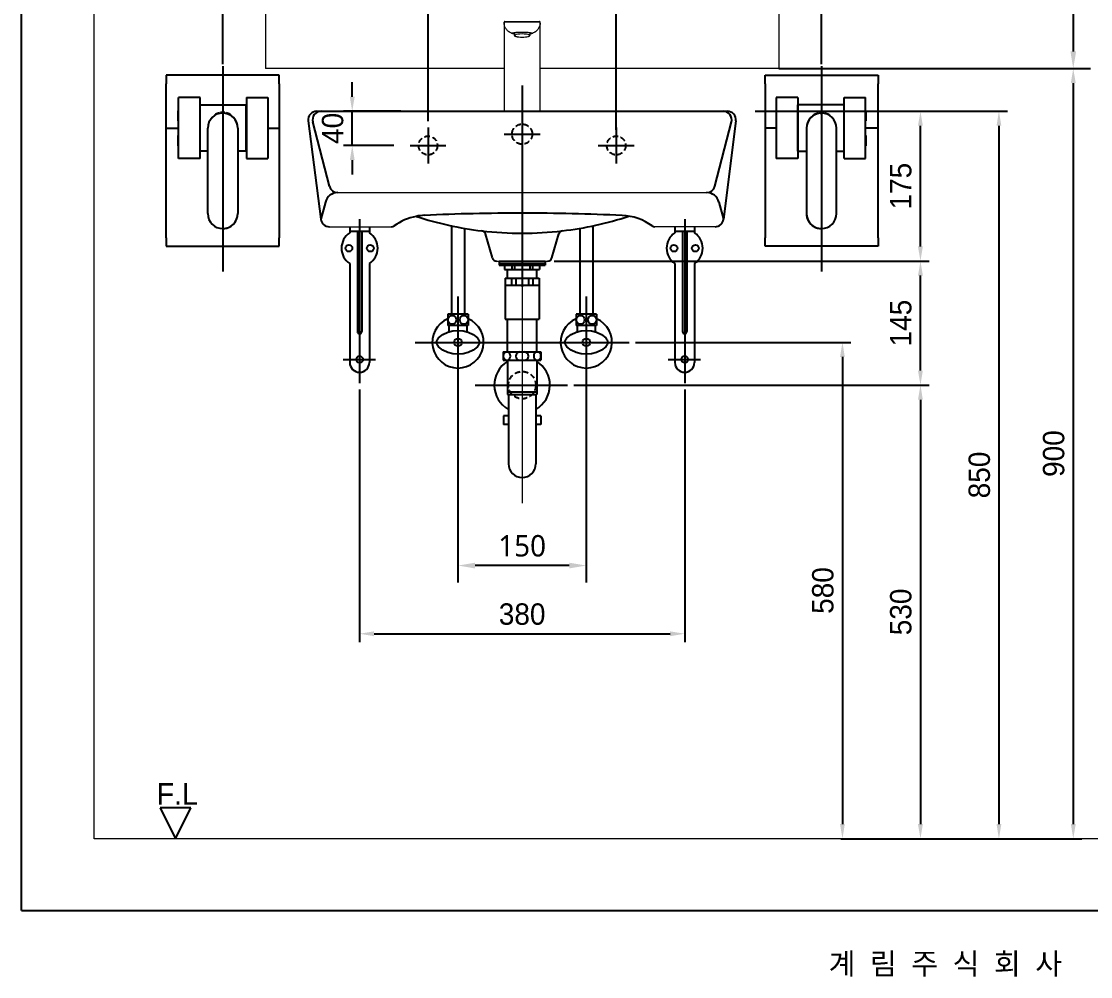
# Model space of a CAD drawing. Header units: millimetres. Extents: x 0 to 4679, y -4094 to -981.
# Drawn here: x 0 to 1250, y -4094 to -2978 of the extents above; entities that cross this region are included whole.
import ezdxf
from ezdxf.enums import TextEntityAlignment as Align
from ezdxf.lldxf.tags import DXFTag

# ---------------------------------------------------------------- set-up
doc = ezdxf.new("R2010")
doc.units = ezdxf.units.MM
doc.linetypes.add('DASHED2', pattern=[9.525, 6.35, -3.175])
doc.layers.add('61', color=7, linetype='Continuous', true_color=0xffffff)
for name, color, linetype in [('TEXT', 7, 'Continuous'), ('내부선 및 부속', 4, 'Continuous'), ('도각라인', 7, 'Continuous'), ('외형선', 3, 'Continuous'), ('점선', 6, 'DASHED2'), ('중심선', 1, 'DASHED'), ('치수선', 7, 'Continuous')]:
    doc.layers.add(name, color=color, linetype=linetype)
doc.styles.add('____', font='')
doc.styles.add('맑은고딕_치수', font='malgun.ttf', dxfattribs={"height": 25})
doc.styles.add('맑은고딕_통일', font='malgun.ttf', dxfattribs={"height": 25})
doc.styles.get('____').set_extended_font_data('굴림')
tags = doc.linetypes.add('DASHDOT', pattern=[70, 31, -13, 13, -13]).pattern_tags.tags
tags[10:11] = [DXFTag(74, 4), DXFTag(75, 0), DXFTag(340, '0'), DXFTag(46, 0.0), DXFTag(50, 0.0), DXFTag(44, 0.0), DXFTag(45, 0.0)]
tags[8:9] = [DXFTag(74, 4), DXFTag(75, 0), DXFTag(340, '0'), DXFTag(46, 0.0), DXFTag(50, 0.0), DXFTag(44, 0.0), DXFTag(45, 0.0)]
tags[6:7] = [DXFTag(74, 4), DXFTag(75, 0), DXFTag(340, '0'), DXFTag(46, 0.0), DXFTag(50, 0.0), DXFTag(44, 0.0), DXFTag(45, 0.0)]
tags[4:5] = [DXFTag(74, 4), DXFTag(75, 0), DXFTag(340, '0'), DXFTag(46, 0.0), DXFTag(50, 0.0), DXFTag(44, 0.0), DXFTag(45, 0.0)]
tags = doc.linetypes.add('DASHED', pattern=[25.72, 12.86, -12.86]).pattern_tags.tags
tags[6:7] = [DXFTag(74, 4), DXFTag(75, 0), DXFTag(340, '0'), DXFTag(46, 0.0), DXFTag(50, 0.0), DXFTag(44, 0.0), DXFTag(45, 0.0)]
tags[4:5] = [DXFTag(74, 4), DXFTag(75, 0), DXFTag(340, '0'), DXFTag(46, 0.0), DXFTag(50, 0.0), DXFTag(44, 0.0), DXFTag(45, 0.0)]
doc.dimstyles.new('MSADIM', dxfattribs={"dimtxt": 33, "dimasz": 17, "dimexe": 10, "dimexo": 7.5, "dimgap": 10, "dimtad": 0, "dimtih": 1, "dimtoh": 1, "dimdec": 0, "dimzin": 1, "dimdsep": 46, "dimtxsty": '____', "dimcen": 11.25, "dimadec": 0, "dimazin": 0, "dimtfac": 1, "dimtdec": 0, "dimtix": 1, "dimtmove": 0, "dimatfit": 3, "dimfxl": 1, "dimtolj": 1, "dimtzin": 1, "dimarcsym": 0})
doc.dimstyles.new('계림치수_맑은고딕', dxfattribs={"dimtxt": 25, "dimasz": 20, "dimexe": 20, "dimexo": 0.0625, "dimgap": 10, "dimtad": 1, "dimdec": 0, "dimzin": 0, "dimdsep": 46, "dimtxsty": '맑은고딕_치수', "dimcen": 0.09, "dimadec": 0, "dimazin": 0, "dimtfac": 1, "dimtdec": 0, "dimtofl": 0, "dimtmove": 0, "dimatfit": 3, "dimfxl": 1, "dimtolj": 1, "dimtzin": 0, "dimarcsym": 0})

# ---------------------------------------------------------------- blocks, each defined once
blk = doc.blocks.new('*D37')
at = {"layer": '치수선', "color": 0, "lineweight": -2, "transparency": 16777216}
for p, q in [((386.7, -3066), (386.7, -3049)), ((443.6, -3083), (376.7, -3083)), ((386.7, -3123), (386.7, -3083)), ((435.3, -3123), (376.7, -3123)), ((386.7, -3140), (386.7, -3157))]:
    blk.add_line(p, q, dxfattribs=at)
at = {"layer": '치수선', "color": 0, "transparency": 16777216}
for points in [[(383.9, -3066), (389.6, -3066), (386.7, -3083)], [(383.9, -3140), (389.6, -3140), (386.7, -3123)]]:
    blk.add_solid(points, dxfattribs=at)
at = {"layer": '치수선', "color": 0, "transparency": 16777216, "insert": (363.9, -3103), "char_height": 25, "attachment_point": 5, "rotation": 90, "style": '____'}
blk.add_mtext('\\A1;40', dxfattribs=at)
blk = doc.blocks.new('*D38')
at = {"layer": '치수선', "color": 0, "lineweight": -2, "transparency": 16777216}
for p, q in [((475.3, -3094.5), (475.3, -2899.3)), ((695.3, -3104.5), (695.3, -2899.3)), ((492.3, -2909.3), (678.3, -2909.3))]:
    blk.add_line(p, q, dxfattribs=at)
at = {"layer": '치수선', "color": 0, "transparency": 16777216}
for points in [[(492.3, -2906.4), (492.3, -2912.1), (475.3, -2909.3)], [(678.3, -2906.4), (678.3, -2912.1), (695.3, -2909.3)]]:
    blk.add_solid(points, dxfattribs=at)
at = {"layer": '치수선', "color": 0, "transparency": 16777216, "insert": (585.3, -2886.5), "char_height": 25, "attachment_point": 5, "style": '____'}
blk.add_mtext('\\A1;220', dxfattribs=at)
blk = doc.blocks.new('*D33')
at = {"layer": '치수선', "color": 0, "lineweight": -2, "transparency": 16777216}
for p, q in [((857.8, -3083), (1060.9, -3083)), ((1050.9, -3241), (1050.9, -3100)), ((622.8, -3258), (1060.9, -3258))]:
    blk.add_line(p, q, dxfattribs=at)
at = {"layer": '치수선', "color": 0, "transparency": 16777216}
for points in [[(1048, -3100), (1053.7, -3100), (1050.9, -3083)], [(1048, -3241), (1053.7, -3241), (1050.9, -3258)]]:
    blk.add_solid(points, dxfattribs=at)
at = {"layer": '치수선', "color": 0, "transparency": 16777216, "insert": (1028, -3170.5), "char_height": 25, "attachment_point": 5, "rotation": 90, "style": '____'}
blk.add_mtext('\\A1;175', dxfattribs=at)
blk = doc.blocks.new('*D23')
at = {"layer": '치수선', "color": 0, "lineweight": -2, "transparency": 16777216}
for p, q in [((510.3, -3383.2), (510.3, -3633.8)), ((660.3, -3383.2), (660.3, -3633.8)), ((640.3, -3613.8), (530.3, -3613.8))]:
    blk.add_line(p, q, dxfattribs=at)
at = {"layer": '치수선', "color": 0, "transparency": 16777216}
for points in [[(530.3, -3610.5), (530.3, -3617.2), (510.3, -3613.8)], [(640.3, -3610.5), (640.3, -3617.2), (660.3, -3613.8)]]:
    blk.add_solid(points, dxfattribs=at)
at = {"layer": '치수선', "color": 0, "transparency": 16777216, "insert": (585.3, -3590.9), "char_height": 25, "attachment_point": 5, "style": '맑은고딕_치수'}
blk.add_mtext('\\A1;150', dxfattribs=at)
blk = doc.blocks.new('*D24')
at = {"layer": '치수선', "color": 0, "lineweight": -2, "transparency": 16777216}
for p, q in [((622.8, -3258), (1060.9, -3258)), ((1050.9, -3386), (1050.9, -3275)), ((645.8, -3403), (1060.9, -3403))]:
    blk.add_line(p, q, dxfattribs=at)
at = {"layer": '치수선', "color": 0, "transparency": 16777216}
for points in [[(1048, -3275), (1053.7, -3275), (1050.9, -3258)], [(1048, -3386), (1053.7, -3386), (1050.9, -3403)]]:
    blk.add_solid(points, dxfattribs=at)
at = {"layer": '치수선', "color": 0, "transparency": 16777216, "insert": (1028, -3330.5), "char_height": 25, "attachment_point": 5, "rotation": 90, "style": '____'}
blk.add_mtext('\\A1;145', dxfattribs=at)
blk = doc.blocks.new('*D25')
at = {"layer": '치수선', "color": 0, "lineweight": -2, "transparency": 16777216}
for p, q in [((645.8, -3403), (1060.9, -3403)), ((1050.9, -3420), (1050.9, -3916)), ((958, -3933), (1060.9, -3933))]:
    blk.add_line(p, q, dxfattribs=at)
at = {"layer": '치수선', "color": 0, "transparency": 16777216}
for points in [[(1048, -3420), (1053.7, -3420), (1050.9, -3403)], [(1048, -3916), (1053.7, -3916), (1050.9, -3933)]]:
    blk.add_solid(points, dxfattribs=at)
at = {"layer": '치수선', "color": 0, "transparency": 16777216, "insert": (1028, -3668), "char_height": 25, "attachment_point": 5, "rotation": 90, "style": '____'}
blk.add_mtext('\\A1;530', dxfattribs=at)
blk = doc.blocks.new('*D26')
at = {"layer": '치수선', "color": 0, "lineweight": -2, "transparency": 16777216}
for p, q in [((717.8, -3353), (969.7, -3353)), ((959.7, -3370), (959.7, -3916)), ((958, -3933), (969.7, -3933))]:
    blk.add_line(p, q, dxfattribs=at)
at = {"layer": '치수선', "color": 0, "transparency": 16777216}
for points in [[(956.9, -3370), (962.5, -3370), (959.7, -3353)], [(956.9, -3916), (962.5, -3916), (959.7, -3933)]]:
    blk.add_solid(points, dxfattribs=at)
at = {"layer": '치수선', "color": 0, "transparency": 16777216, "insert": (936.9, -3643), "char_height": 25, "attachment_point": 5, "rotation": 90, "style": '____'}
blk.add_mtext('\\A1;580', dxfattribs=at)
blk = doc.blocks.new('*D27')
at = {"layer": '치수선', "color": 0, "lineweight": -2, "transparency": 16777216}
for p, q in [((892.8, -3033), (1239.5, -3033)), ((1229.5, -3050), (1229.5, -3916)), ((958, -3933), (1239.5, -3933))]:
    blk.add_line(p, q, dxfattribs=at)
at = {"layer": '치수선', "color": 0, "transparency": 16777216}
for points in [[(1226.7, -3050), (1232.4, -3050), (1229.5, -3033)], [(1226.7, -3916), (1232.4, -3916), (1229.5, -3933)]]:
    blk.add_solid(points, dxfattribs=at)
at = {"layer": '치수선', "color": 0, "transparency": 16777216, "insert": (1206.7, -3483), "char_height": 25, "attachment_point": 5, "rotation": 90, "style": '____'}
blk.add_mtext('\\A1;900', dxfattribs=at)
blk = doc.blocks.new('*D28')
at = {"layer": '치수선', "color": 0, "lineweight": -2, "transparency": 16777216}
for p, q in [((857.8, -3083), (1152.6, -3083)), ((1142.6, -3100), (1142.6, -3916)), ((958, -3933), (1152.6, -3933))]:
    blk.add_line(p, q, dxfattribs=at)
at = {"layer": '치수선', "color": 0, "transparency": 16777216}
for points in [[(1139.8, -3100), (1145.5, -3100), (1142.6, -3083)], [(1139.8, -3916), (1145.5, -3916), (1142.6, -3933)]]:
    blk.add_solid(points, dxfattribs=at)
at = {"layer": '치수선', "color": 0, "transparency": 16777216, "insert": (1119.8, -3508), "char_height": 25, "attachment_point": 5, "rotation": 90, "style": '____'}
blk.add_mtext('\\A1;850', dxfattribs=at)
blk = doc.blocks.new('*D30')
at = {"layer": '치수선', "color": 0, "lineweight": -2, "transparency": 16777216}
for p, q in [((885.4, -2433), (1249.5, -2433)), ((1229.5, -2453), (1229.5, -3013)), ((885.4, -3033), (1249.5, -3033))]:
    blk.add_line(p, q, dxfattribs=at)
at = {"layer": '치수선', "color": 0, "transparency": 16777216}
for points in [[(1226.2, -2453), (1232.9, -2453), (1229.5, -2433)], [(1226.2, -3013), (1232.9, -3013), (1229.5, -3033)]]:
    blk.add_solid(points, dxfattribs=at)
at = {"layer": '치수선', "color": 0, "transparency": 16777216, "insert": (1206.6, -2733), "char_height": 25, "attachment_point": 5, "rotation": 90, "style": '맑은고딕_치수'}
blk.add_mtext('\\A1;900', dxfattribs=at)
blk = doc.blocks.new('*D22')
at = {"layer": '치수선', "color": 0, "lineweight": -2, "transparency": 16777216}
for p, q in [((235.3, -3028), (235.3, -2821.2)), ((935.3, -3028), (935.3, -2821.2)), ((255.3, -2841.2), (915.3, -2841.2))]:
    blk.add_line(p, q, dxfattribs=at)
at = {"layer": '치수선', "color": 0, "transparency": 16777216}
for points in [[(255.3, -2837.9), (255.3, -2844.5), (235.3, -2841.2)], [(915.3, -2837.9), (915.3, -2844.5), (935.3, -2841.2)]]:
    blk.add_solid(points, dxfattribs=at)
at = {"layer": '치수선', "color": 0, "transparency": 16777216, "insert": (585.3, -2818.3), "char_height": 25, "attachment_point": 5, "style": '맑은고딕_치수'}
blk.add_mtext('\\A1;700', dxfattribs=at)
blk = doc.blocks.new('*D39')
at = {"layer": '치수선', "color": 0, "lineweight": -2, "transparency": 16777216}
for p, q in [((395.3, -3408.1), (395.3, -3703.5)), ((775.3, -3408.1), (775.3, -3703.5)), ((412.3, -3693.5), (758.3, -3693.5))]:
    blk.add_line(p, q, dxfattribs=at)
at = {"layer": '치수선', "color": 0, "transparency": 16777216}
for points in [[(412.3, -3690.7), (412.3, -3696.4), (395.3, -3693.5)], [(758.3, -3690.7), (758.3, -3696.4), (775.3, -3693.5)]]:
    blk.add_solid(points, dxfattribs=at)
at = {"layer": '치수선', "color": 0, "transparency": 16777216, "insert": (585.3, -3670.7), "char_height": 25, "attachment_point": 5, "style": '____'}
blk.add_mtext('\\A1;380', dxfattribs=at)

msp = doc.modelspace()

# ---------------------------------------------------------------- linework, layer by layer
at = {"layer": '61', "linetype": 'Continuous', "lineweight": 18}
msp.add_point((585.3, -3258), dxfattribs=at)
msp.add_point((585.3, -3258), dxfattribs=at)
at = {"layer": '내부선 및 부속', "lineweight": 18}
for p, q in [((285.3, -2433), (285.3, -3033)), ((885.3, -2433), (885.3, -3033))]:
    msp.add_line(p, q, dxfattribs=at)
at = {"layer": '내부선 및 부속', "linetype": 'Continuous', "lineweight": 18}
for p, q in [((564.3, -2980.1), (564.3, -2978.8)), ((565.1, -2978), (605.5, -2978)), ((606.3, -2980.1), (606.3, -2978.8)), ((576.1, -2991.4), (576.1, -2994)), ((594.6, -2994), (594.6, -2991.4)), ((564.3, -3033), (285.3, -3033)), ((885.3, -3033), (606.3, -3033)), ((369.7, -3178), (800.9, -3178))]:
    msp.add_line(p, q, dxfattribs=at)
at = {"layer": '내부선 및 부속', "linetype": 'Continuous'}
for p, q in [((301.3, -3040.8), (169.3, -3040.8)), ((169.3, -3040.8), (169.3, -3050.8)), ((301.3, -3050.8), (301.3, -3040.8)), ((869.3, -3050.8), (869.3, -3040.8)), ((869.3, -3040.8), (1001.3, -3040.8)), ((1001.3, -3040.8), (1001.3, -3050.8)), ((169.3, -3102.6), (169.3, -3050.8)), ((301.3, -3050.8), (301.3, -3102.6)), ((869.3, -3050.8), (869.3, -3102.6)), ((1001.3, -3102.6), (1001.3, -3050.8)), ((208.8, -3066.8), (183.8, -3066.8)), ((183.8, -3138.3), (183.8, -3066.8)), ((208.8, -3138.3), (208.8, -3066.8)), ((263.2, -3066.8), (288.2, -3066.8)), ((263.2, -3066.8), (263.2, -3138.3)), ((288.2, -3066.8), (288.2, -3138.3)), ((907.4, -3066.8), (882.4, -3066.8)), ((882.4, -3066.8), (882.4, -3138.3)), ((907.4, -3066.8), (907.4, -3138.3)), ((961.8, -3138.3), (961.8, -3066.8)), ((961.8, -3066.8), (986.8, -3066.8)), ((986.8, -3138.3), (986.8, -3066.8)), ((183.3, -3094.3), (183.3, -3082.3)), ((183.3, -3082.3), (183.8, -3082.3)), ((208.8, -3075.6), (262.9, -3075.6)), ((231.6, -3084.8), (226.9, -3086.5)), ((227.1, -3087.2), (226.9, -3086.5)), ((231.8, -3085.5), (231.6, -3084.8)), ((237.9, -3084.6), (232.9, -3084.6)), ((232.9, -3085.3), (232.9, -3084.6)), ((237, -3085.2), (235.4, -3085.1)), ((237.9, -3085.3), (237.9, -3084.6)), ((239, -3085.5), (239.2, -3084.8)), ((243.9, -3086.5), (239.2, -3084.8)), ((243.7, -3087.2), (243.9, -3086.5)), ((262.9, -3129.6), (262.9, -3075.6)), ((262.9, -3080.1), (263.2, -3080.1)), ((907.7, -3080.1), (907.4, -3080.1)), ((961.8, -3075.6), (907.7, -3075.6)), ((907.7, -3129.6), (907.7, -3075.6)), ((926.7, -3086.5), (931.4, -3084.8)), ((926.9, -3087.2), (926.7, -3086.5)), ((931.6, -3085.5), (931.4, -3084.8)), ((932.7, -3084.6), (937.7, -3084.6)), ((932.7, -3085.3), (932.7, -3084.6)), ((933.6, -3085.2), (935.2, -3085.1)), ((937.7, -3085.3), (937.7, -3084.6)), ((938.8, -3085.5), (939, -3084.8)), ((939, -3084.8), (943.7, -3086.5)), ((943.5, -3087.2), (943.7, -3086.5)), ((987.3, -3082.3), (986.8, -3082.3)), ((987.3, -3094.3), (987.3, -3082.3)), ((183.8, -3094.3), (183.3, -3094.3)), ((986.8, -3094.3), (987.3, -3094.3)), ((169.3, -3230.8), (169.3, -3103.1)), ((169.5, -3102.8), (183.8, -3102.8)), ((183.3, -3123.3), (183.3, -3111.3)), ((183.3, -3111.3), (183.8, -3111.3)), ((217.9, -3127.6), (217.9, -3102.6)), ((252.9, -3102.6), (252.9, -3127.6)), ((288.2, -3102.8), (301.1, -3102.8)), ((301.3, -3103.1), (301.3, -3230.8)), ((869.3, -3103.1), (869.3, -3230.8)), ((882.4, -3102.8), (869.5, -3102.8)), ((917.7, -3102.6), (917.7, -3127.6)), ((952.7, -3127.6), (952.7, -3102.6)), ((1001.1, -3102.8), (986.8, -3102.8)), ((987.3, -3111.3), (986.8, -3111.3)), ((987.3, -3123.3), (987.3, -3111.3)), ((1001.3, -3230.8), (1001.3, -3103.1)), ((183.8, -3123.3), (183.3, -3123.3)), ((986.8, -3123.3), (987.3, -3123.3)), ((217.9, -3129.6), (208.8, -3129.6)), ((217.9, -3177.6), (217.9, -3127.6)), ((252.9, -3127.6), (252.9, -3177.6)), ((262.9, -3129.6), (252.9, -3129.6)), ((263.2, -3125.1), (262.9, -3125.1)), ((907.4, -3125.1), (907.7, -3125.1)), ((907.7, -3129.6), (917.7, -3129.6)), ((917.7, -3127.6), (917.7, -3177.6)), ((952.7, -3177.6), (952.7, -3127.6)), ((952.7, -3129.6), (961.8, -3129.6)), ((208.8, -3138.3), (183.8, -3138.3)), ((263.2, -3138.3), (288.2, -3138.3)), ((907.4, -3138.3), (882.4, -3138.3)), ((961.8, -3138.3), (986.8, -3138.3)), ((217.9, -3202.6), (217.9, -3177.6)), ((252.9, -3177.6), (252.9, -3202.6)), ((917.7, -3177.6), (917.7, -3202.6)), ((952.7, -3202.6), (952.7, -3177.6)), ((383.8, -3218), (383.8, -3225.1)), ((383.8, -3223), (406.8, -3223)), ((392.8, -3223), (392.8, -3340.5)), ((397.8, -3223), (397.8, -3340.5)), ((406.8, -3218), (406.8, -3225.1)), ((502.8, -3216.9), (502.8, -3320.2)), ((517.8, -3219.7), (517.8, -3320.2)), ((652.8, -3219.7), (652.8, -3320.2)), ((667.8, -3216.9), (667.8, -3320.2)), ((763.8, -3218), (763.8, -3225.1)), ((763.8, -3223), (786.8, -3223)), ((772.8, -3223), (772.8, -3340.5)), ((777.8, -3223), (777.8, -3340.5)), ((786.8, -3218), (786.8, -3225.1)), ((169.3, -3230.8), (169.3, -3240.8)), ((301.3, -3240.8), (301.3, -3230.8)), ((869.3, -3240.8), (869.3, -3230.8)), ((1001.3, -3230.8), (1001.3, -3240.8)), ((169.3, -3240.8), (301.3, -3240.8)), ((1001.3, -3240.8), (869.3, -3240.8)), ((383.8, -3260.8), (383.8, -3376.5)), ((406.8, -3260.8), (406.8, -3376.5)), ((558.3, -3258), (558.3, -3263)), ((558.3, -3261), (612.3, -3261)), ((612.3, -3258), (612.3, -3263)), ((763.8, -3260.8), (763.8, -3376.5)), ((786.8, -3260.8), (786.8, -3376.5)), ((558.3, -3263), (612.3, -3263)), ((564.8, -3263), (564.8, -3268)), ((564.8, -3268), (605.8, -3268)), ((568.3, -3278), (568.3, -3268)), ((573.3, -3263), (573.3, -3268)), ((576.3, -3263), (576.3, -3268)), ((594.3, -3263), (594.3, -3268)), ((597.3, -3263), (597.3, -3268)), ((602.3, -3278), (602.3, -3268)), ((605.8, -3263), (605.8, -3268)), ((565.3, -3278), (565.3, -3326)), ((565.3, -3278), (605.3, -3278)), ((565.3, -3286), (605.3, -3286)), ((568.3, -3286), (602.3, -3286)), ((572.8, -3278), (572.8, -3286)), ((577.8, -3278), (577.8, -3286)), ((592.8, -3278), (592.8, -3286)), ((597.8, -3278), (597.8, -3286)), ((605.3, -3278), (605.3, -3322.7)), ((498.3, -3320.2), (498.3, -3333.2)), ((522.3, -3320.2), (498.3, -3320.2)), ((522.3, -3320.2), (522.3, -3333.2)), ((605.3, -3322.7), (605.3, -3326)), ((648.3, -3320.2), (648.3, -3333.2)), ((672.3, -3320.2), (648.3, -3320.2)), ((672.3, -3320.2), (672.3, -3333.2)), ((522.3, -3333.2), (498.3, -3333.2)), ((499.8, -3333.2), (499.8, -3340.6)), ((520.8, -3333.2), (520.8, -3340.6)), ((565.3, -3326), (605.3, -3326)), ((568.3, -3364), (568.3, -3326)), ((602.3, -3364), (602.3, -3326)), ((672.3, -3333.2), (648.3, -3333.2)), ((649.8, -3333.2), (649.8, -3340.6)), ((670.8, -3333.2), (670.8, -3340.6)), ((563.3, -3364), (607.3, -3364)), ((563.3, -3364), (563.3, -3374)), ((563.3, -3374), (607.3, -3374)), ((568.3, -3374), (568.3, -3414)), ((602.3, -3374), (602.3, -3414)), ((607.3, -3364), (607.3, -3374)), ((568.3, -3411), (602.3, -3411)), ((568.3, -3414), (602.3, -3414)), ((569.3, -3414), (569.3, -3495)), ((601.3, -3414), (601.3, -3495)), ((563.6, -3439), (563.6, -3449)), ((569.3, -3439), (563.6, -3439)), ((569.3, -3449), (563.6, -3449)), ((607.1, -3439), (601.3, -3439)), ((607.1, -3449), (601.3, -3449)), ((607.1, -3439), (607.1, -3449))]:
    msp.add_line(p, q, dxfattribs=at)
at = {"layer": '내부선 및 부속'}
for p, q in [((360, -3170.5), (340.7, -3095.5)), ((810.6, -3170.5), (830, -3095.5)), ((355.3, -3189.1), (349.9, -3209.2)), ((815.4, -3189.1), (820.7, -3209.2))]:
    msp.add_line(p, q, dxfattribs=at)
at = {"layer": '내부선 및 부속', "linetype": 'Continuous', "flags": 128}
for points in [[(487.6, -3358.1, -0.44), (487.6, -3347.8)], [(487.6, -3347.8, -0.388889), (533, -3347.8)], [(533, -3347.8, -0.44), (533, -3358.1)], [(637.6, -3358.1, -0.44), (637.6, -3347.8)], [(637.6, -3347.8, -0.388889), (683, -3347.8)], [(683, -3347.8, -0.44), (683, -3358.1)], [(533, -3358.1, -0.388889), (487.6, -3358.1)], [(683, -3358.1, -0.388889), (637.6, -3358.1)]]:
    msp.add_lwpolyline(points, format="xyb", dxfattribs=at)
at = {"layer": '내부선 및 부속', "linetype": 'Continuous'}
for centre, radius in [((382.8, -3243), 4), ((407.8, -3243), 4), ((762.8, -3243), 4), ((787.8, -3243), 4), ((503.4, -3326.8), 5), ((517.3, -3326.6), 5), ((653.4, -3326.8), 5), ((667.3, -3326.6), 5), ((510.3, -3353), 4.5), ((660.3, -3353), 4.5), ((395.3, -3373), 4), ((775.3, -3373), 4)]:
    msp.add_circle(centre, radius, dxfattribs=at)
at = {"layer": '내부선 및 부속', "linetype": 'Continuous', "lineweight": 18}
for centre, start, end in [((565.1, -2978.8), 90, 180), ((605.5, -2978.8), 0, 90)]:
    msp.add_arc(centre, 0.8, start, end, dxfattribs=at)
at = {"layer": '내부선 및 부속', "linetype": 'Continuous'}
for centre, radius, start, end in [((235.4, -3102.6), 17.5, 90, 180), ((235.4, -3102.6), 17.5, 0, 90), ((235.4, -3102.6), 17.5, 0, 84.7415), ((935.2, -3102.6), 17.5, 90, 180), ((935.2, -3102.6), 17.5, 95.2585, 180), ((935.2, -3102.6), 17.5, 0, 90), ((169.5, -3102.6), 0.2, 180, 270), ((169.6, -3103.1), 0.3, 90, 180), ((301, -3103.1), 0.3, 0, 90), ((301.1, -3102.6), 0.2, 270, 0), ((869.5, -3102.6), 0.2, 180, 270), ((869.6, -3103.1), 0.3, 90, 180), ((1001, -3103.1), 0.3, 0, 90), ((1001.1, -3102.6), 0.2, 270, 0), ((235.4, -3202.6), 17.5, 180, 270), ((235.4, -3202.6), 17.5, 270, 0), ((235.4, -3202.6), 17.5, 270, 330.7551), ((235.4, -3202.6), 17.5, 330.7551, 0), ((935.2, -3202.6), 17.5, 180, 209.2449), ((935.2, -3202.6), 17.5, 180, 270), ((935.2, -3202.6), 17.5, 209.2449, 270), ((935.2, -3202.6), 17.5, 270, 0), ((395.3, -3243), 21.2, 122.8417, 237.1583), ((395.3, -3243), 21.2, 302.8417, 57.1583), ((775.3, -3243), 21.2, 122.8417, 237.1583), ((775.3, -3243), 21.2, 302.8417, 57.1583), ((510.3, -3353), 30, 113.5783, 66.4219), ((660.3, -3353), 30, 113.5783, 66.4219), ((395.3, -3340.5), 2.5, 180, 0), ((775.3, -3340.5), 2.5, 180, 0), ((568.3, -3369), 5, 98.6269, 261.3731), ((566.8, -3369), 5, 278.6269, 81.3731), ((582.8, -3369), 5, 90, 270), ((587.8, -3369), 5, 270, 90), ((603.8, -3369), 5, 98.6269, 261.3731), ((602.3, -3369), 5, 278.6269, 81.3731), ((395.3, -3376.5), 11.5, 180, 0), ((585.3, -3403), 32.5, 121.5389, 240.5076), ((585.3, -3403), 32.5, 299.4924, 58.4611), ((775.3, -3376.5), 11.5, 180, 0), ((585.3, -3495), 16, 180, 0)]:
    msp.add_arc(centre, radius, start, end, dxfattribs=at)
at = {"layer": '내부선 및 부속'}
for centre, radius, start, end in [((350.3, -3093), 10, 90, 194.4459), ((820.3, -3093), 10, 345.5541, 90), ((369.7, -3168), 10, 194.4459, 270), ((800.9, -3168), 10, 270, 345.5541), ((369.8, -3193), 15, 90, 165.1193), ((800.9, -3193), 15, 14.8807, 90), ((474.1, -3269.5), 65, 92.6182, 101.3048), ((585.3, -5702), 2500, 90, 92.6182), ((585.3, -5702), 2500, 87.3171, 90), ((585.3, -2825.5), 400, 263.2523, 276.7477)]:
    msp.add_arc(centre, radius, start, end, dxfattribs=at)
at = {"layer": '내부선 및 부속', "linetype": 'Continuous', "lineweight": 18}
for centre, major_axis, start_param, end_param in [((585.3, -2994.5), (8.75, 0), 2.789931, 3.777569), ((585.3, -2994.5), (8.75, 0), 0.366192, 2.789931), ((585.3, -2994.5), (8.75, 0), 3.777569, 4.712389), ((585.3, -2994.5), (8.75, 0), 4.712389, 5.631403), ((585.3, -2994.5), (8.75, 0), 5.631403, 6.283185), ((585.3, -2994.5), (8.75, 0), 0, 0.366192), ((585.3, -2992.2), (12, 0), 0, 0.085706)]:
    msp.add_ellipse(centre, major_axis=major_axis, ratio=0.207912, start_param=start_param, end_param=end_param, dxfattribs=at)
for points, degree in [([(564.3, -2978.9), (564.3, -2978.9), (564.3, -2978.9), (564.3, -2979)], 3), ([(564.3, -2979.9), (564.3, -2980), (564.3, -2980), (564.3, -2980.1)], 3), ([(606.3, -2978.8), (606.3, -2978.8), (606.3, -2978.8)], 2), ([(606.3, -2978.8), (606.3, -2978.9), (606.3, -2978.9), (606.3, -2979)], 3), ([(606.3, -2980.1), (606.3, -2980), (606.3, -2980), (606.3, -2979.9)], 3), ([(564.3, -2992.6), (564.3, -2993.9), (564.3, -2995.4)], 2), ([(573.3, -2992.1), (573.3, -2992), (573.3, -2992), (573.3, -2992)], 3), ([(597.3, -2992), (597.3, -2992), (597.3, -2992), (597.3, -2992.1)], 3)]:
    msp.add_open_spline(points, degree=degree, dxfattribs=at)
for points, knots in [([(606.3, -2979), (606.3, -2979), (606, -2979), (604.8, -2979), (603.2, -2979), (601.8, -2979), (600.9, -2979), (599.5, -2979), (597, -2979), (592.2, -2979), (585.3, -2979), (578.4, -2979), (573.6, -2979), (571.2, -2979), (569.7, -2979), (568.8, -2979), (567.4, -2979), (565.8, -2979), (564.6, -2979), (564.3, -2979), (564.3, -2979)], [0, 0, 0, 0, 0.0581, 0.121229, 0.184357, 0.215922, 0.231704, 0.247486, 0.310614, 0.373743, 0.5, 0.626257, 0.689386, 0.752514, 0.768296, 0.784078, 0.815643, 0.878771, 0.9419, 1, 1, 1, 1]), ([(564.3, -2979), (564.3, -2979), (564.3, -2979), (564.3, -2979.1), (564.3, -2979.2), (564.3, -2979.3), (564.3, -2979.3), (564.3, -2979.4), (564.3, -2979.5), (564.3, -2979.5), (564.3, -2979.5), (564.3, -2979.6), (564.3, -2979.6), (564.3, -2979.7), (564.3, -2979.7), (564.3, -2979.7), (564.3, -2979.8), (564.3, -2979.8), (564.3, -2979.9), (564.3, -2979.9)], [0, 0, 0, 0, 0.075981, 0.150896, 0.228818, 0.312268, 0.402491, 0.499979, 0.535136, 0.572314, 0.611538, 0.652826, 0.696189, 0.741633, 0.789157, 0.838761, 0.89044, 0.944188, 1, 1, 1, 1]), ([(564.3, -2980.1), (564.3, -2980), (564.3, -2980), (564.3, -2980), (564.3, -2980), (564.3, -2979.9), (564.3, -2979.9), (564.3, -2979.9), (564.3, -2979.9), (564.3, -2979.9), (564.3, -2979.9), (564.3, -2979.9), (564.3, -2979.9), (564.3, -2979.9), (564.3, -2979.9), (564.3, -2979.9), (564.3, -2979.9), (564.3, -2979.9), (564.3, -2979.9), (564.3, -2979.9), (564.3, -2979.9), (564.3, -2979.9), (564.3, -2980), (564.3, -2980), (564.3, -2980.1), (564.3, -2980.2), (564.3, -2980.4), (564.3, -2980.5), (564.3, -2980.6), (564.3, -2980.7), (564.3, -2980.8), (564.3, -2980.8), (564.3, -2981), (564.3, -2981.2), (564.3, -2981.7), (564.3, -2982.2), (564.3, -2982.8), (564.3, -2983.3), (564.3, -2983.5), (564.3, -2983.8), (564.3, -2983.9), (564.3, -2984), (564.3, -2984.1), (564.3, -2984.6), (564.3, -2985), (564.3, -2985.9), (564.3, -2986.8), (564.3, -2988.3), (564.3, -2989.3), (564.3, -2990.5), (564.3, -2991), (564.3, -2992.2), (564.3, -2992.9), (564.3, -2993.6), (564.3, -2993.7), (564.3, -2993.8), (564.3, -2994.1), (564.3, -2994.7), (564.3, -2995.2), (564.3, -2996.2), (564.3, -2996.9), (564.3, -2999.1), (564.3, -3000.6), (564.3, -3002.9), (564.3, -3003.7), (564.3, -3005.3), (564.3, -3006.1), (564.3, -3007.4), (564.3, -3007.8), (564.3, -3008.4), (564.3, -3008.5), (564.3, -3008.7), (564.3, -3009), (564.3, -3009.4), (564.3, -3010.5), (564.3, -3011.3), (564.3, -3013.1), (564.3, -3014), (564.3, -3015.8), (564.3, -3017.7), (564.3, -3019.5), (564.3, -3021.4), (564.3, -3022.4), (564.3, -3023.8), (564.3, -3024.3), (564.3, -3025), (564.3, -3025.4), (564.3, -3025.7), (564.3, -3026), (564.3, -3026.1), (564.3, -3027.2), (564.3, -3028.2), (564.3, -3030.1), (564.3, -3031.1), (564.3, -3032.3), (564.3, -3032.6), (564.3, -3033.1), (564.3, -3033.3), (564.3, -3033.7), (564.3, -3033.8), (564.3, -3034), (564.3, -3034.4), (564.3, -3034.8), (564.3, -3035.1), (564.3, -3035.3), (564.3, -3035.5), (564.3, -3035.9), (564.3, -3036.7), (564.3, -3037.5), (564.3, -3038.9), (564.3, -3039.9), (564.3, -3041.9), (564.3, -3042.9), (564.3, -3044.8), (564.3, -3045.8), (564.3, -3048.7), (564.3, -3054.6), (564.3, -3060.5), (564.3, -3068.3), (564.3, -3072.3), (564.3, -3078.1), (564.3, -3080.4), (564.3, -3082.7), (564.3, -3083)], [0, 0, 0, 0, 0.125, 0.125, 0.1875, 0.1875, 0.21875, 0.21875, 0.234375, 0.234375, 0.2421875, 0.2421875, 0.25, 0.2539062, 0.2539062, 0.2578125, 0.2578125, 0.2617187, 0.2617187, 0.265625, 0.265625, 0.2734375, 0.2734375, 0.28125, 0.28125, 0.296875, 0.296875, 0.3046875, 0.3046875, 0.3085937, 0.3085937, 0.3125, 0.3125, 0.328125, 0.328125, 0.34375, 0.359375, 0.359375, 0.3671875, 0.3671875, 0.3710937, 0.3710937, 0.375, 0.375, 0.390625, 0.390625, 0.40625, 0.421875, 0.4375, 0.4375, 0.453125, 0.453125, 0.46875, 0.46875, 0.4707031, 0.4707031, 0.4726562, 0.4765625, 0.484375, 0.484375, 0.5, 0.5, 0.53125, 0.53125, 0.546875, 0.546875, 0.5625, 0.5625, 0.5703125, 0.5703125, 0.5722656, 0.5722656, 0.5742187, 0.578125, 0.578125, 0.59375, 0.59375, 0.609375, 0.609375, 0.625, 0.640625, 0.640625, 0.65625, 0.65625, 0.6640625, 0.6640625, 0.6679687, 0.6699219, 0.6699219, 0.671875, 0.671875, 0.6875, 0.6875, 0.703125, 0.703125, 0.7070312, 0.7070312, 0.7109375, 0.7109375, 0.7128906, 0.7128906, 0.7148437, 0.71875, 0.71875, 0.7207031, 0.7207031, 0.7226562, 0.7265625, 0.734375, 0.734375, 0.75, 0.75, 0.765625, 0.765625, 0.78125, 0.78125, 0.8125, 0.875, 0.875, 0.9375, 0.9375, 0.96875, 0.9735272, 0.9735272, 0.9735272, 0.9735272]), ([(573.3, -2992), (572.6, -2991.7), (571.7, -2991.2), (570.5, -2990.5), (569.5, -2989.8), (567.8, -2988.5), (565.9, -2986.1), (564.6, -2983), (564.3, -2980.9), (564.3, -2980.1)], [0, 0, 0, 0, 0.144655, 0.202498, 0.260341, 0.376027, 0.607398, 0.83877, 1, 1, 1, 1]), ([(606.3, -2980.1), (606.3, -2980.9), (606, -2983), (604.7, -2986.1), (602.8, -2988.5), (601.1, -2989.8), (600.1, -2990.5), (598.9, -2991.2), (598, -2991.7), (597.3, -2992)], [0, 0, 0, 0, 0.161218, 0.392593, 0.623968, 0.739656, 0.797499, 0.855343, 1, 1, 1, 1]), ([(606.3, -2979.9), (606.3, -2979.9), (606.3, -2979.8), (606.3, -2979.8), (606.3, -2979.7), (606.3, -2979.7), (606.3, -2979.7), (606.3, -2979.6), (606.3, -2979.6), (606.3, -2979.5), (606.3, -2979.5), (606.3, -2979.5), (606.3, -2979.4), (606.3, -2979.3), (606.3, -2979.3), (606.3, -2979.2), (606.3, -2979.1), (606.3, -2979), (606.3, -2979), (606.3, -2979)], [0, 0, 0, 0, 0.055812, 0.10956, 0.161239, 0.210843, 0.258367, 0.303811, 0.347174, 0.388462, 0.427686, 0.464864, 0.500021, 0.597509, 0.687732, 0.771182, 0.849104, 0.924019, 1, 1, 1, 1]), ([(606.3, -3083), (606.3, -3080.7), (606.3, -3078.5), (606.3, -3072.3), (606.3, -3068.4), (606.3, -3060.6), (606.3, -3056.7), (606.3, -3050.8), (606.3, -3048.9), (606.3, -3045.9), (606.3, -3044.9), (606.3, -3043), (606.3, -3042), (606.3, -3040.1), (606.3, -3039.1), (606.3, -3037.6), (606.3, -3036.9), (606.3, -3036.1), (606.3, -3035.7), (606.3, -3035.4), (606.3, -3034.9), (606.3, -3034.7), (606.3, -3034.2), (606.3, -3034), (606.3, -3033.5), (606.3, -3033.2), (606.3, -3032.7), (606.3, -3032.5), (606.3, -3031.3), (606.3, -3029.3), (606.3, -3027.4), (606.3, -3026), (606.3, -3025.5), (606.3, -3024.5), (606.3, -3024), (606.3, -3022.6), (606.3, -3021.7), (606.3, -3020.2), (606.3, -3019.8), (606.3, -3019.2), (606.3, -3019), (606.3, -3018.8), (606.3, -3018.7), (606.3, -3018.3), (606.3, -3018.1), (606.3, -3016.9), (606.3, -3016), (606.3, -3014.1), (606.3, -3013.2), (606.3, -3011.9), (606.3, -3011.4), (606.3, -3010.9), (606.3, -3010.8), (606.3, -3010.5), (606.3, -3010.4), (606.3, -3010.1), (606.3, -3009), (606.3, -3007.9), (606.3, -3006.2), (606.3, -3004.6), (606.3, -3003), (606.3, -3000.6), (606.3, -2999.1), (606.3, -2996.9), (606.3, -2996.2), (606.3, -2995.5), (606.3, -2995.4), (606.3, -2995.2), (606.3, -2994.9), (606.3, -2994.3), (606.3, -2993.9), (606.3, -2992.9), (606.3, -2992.3), (606.3, -2991), (606.3, -2990.5), (606.3, -2989.3), (606.3, -2988.3), (606.3, -2987.3), (606.3, -2986.3), (606.3, -2985.9), (606.3, -2985.3), (606.3, -2985.2), (606.3, -2985.1), (606.3, -2985), (606.3, -2984.9), (606.3, -2984.6), (606.3, -2984.4), (606.3, -2983.8), (606.3, -2983.5), (606.3, -2982.8), (606.3, -2982.2), (606.3, -2981.7), (606.3, -2981.2), (606.3, -2981), (606.3, -2980.7), (606.3, -2980.5), (606.3, -2980.3), (606.3, -2980.3), (606.3, -2980.2), (606.3, -2980.2), (606.3, -2980.2), (606.3, -2980.1), (606.3, -2980.1), (606.3, -2980.1), (606.3, -2980), (606.3, -2980)], [0.0368933, 0.0368933, 0.0368933, 0.0368933, 0.0865613, 0.0865613, 0.1731227, 0.1731227, 0.259684, 0.259684, 0.3029647, 0.3029647, 0.3246051, 0.3246051, 0.3462454, 0.3462454, 0.3678857, 0.3678857, 0.3787059, 0.384116, 0.384116, 0.3895261, 0.3895261, 0.3949361, 0.3949361, 0.4003462, 0.4003462, 0.4057563, 0.4057563, 0.4111664, 0.4111664, 0.4328067, 0.4544471, 0.4544471, 0.4652672, 0.4652672, 0.4760874, 0.4760874, 0.4977277, 0.4977277, 0.5085479, 0.5085479, 0.511253, 0.511253, 0.513958, 0.513958, 0.5193681, 0.5193681, 0.5410084, 0.5410084, 0.5626488, 0.5626488, 0.5734689, 0.5734689, 0.576174, 0.576174, 0.578879, 0.578879, 0.5842891, 0.6059294, 0.6059294, 0.6275698, 0.6492101, 0.6492101, 0.6924908, 0.6924908, 0.7141311, 0.7141311, 0.7168362, 0.7168362, 0.7195412, 0.7249513, 0.7357715, 0.7357715, 0.7574118, 0.7574118, 0.7790521, 0.7790521, 0.8006925, 0.8223328, 0.8223328, 0.8439731, 0.8439731, 0.8493832, 0.8493832, 0.8520883, 0.8520883, 0.8547933, 0.8656135, 0.8656135, 0.8872538, 0.8872538, 0.9088941, 0.9305345, 0.9305345, 0.9521748, 0.9521748, 0.9738152, 0.9738152, 0.9846353, 0.9846353, 0.9873404, 0.9873404, 0.9900454, 0.9900454, 0.9954555, 1, 1, 1, 1]), ([(564.3, -2995.4), (564.3, -2996.6), (564.3, -2999), (564.3, -3003), (564.3, -3007.2), (564.3, -3011.6), (564.3, -3016.2), (564.3, -3020.9), (564.3, -3025.4), (564.3, -3029.6), (564.3, -3033.3), (564.4, -3037.2), (564.4, -3041.6), (564.4, -3046.7), (564.4, -3052.4), (564.4, -3058.7), (564.4, -3065.5), (564.4, -3072.9), (564.4, -3078.8), (564.4, -3082.2), (564.4, -3083)], [0, 0, 0, 0, 0.0517785, 0.1037431, 0.1553054, 0.2064635, 0.2573108, 0.3082747, 0.3594521, 0.3980333, 0.4368017, 0.47615, 0.518928, 0.5727854, 0.6320143, 0.6967041, 0.766959, 0.8428988, 0.9246603, 0.9484601, 0.9484601, 0.9484601, 0.9484601]), ([(597.3, -2992), (597.3, -2992), (597.3, -2992), (597.2, -2992), (597.2, -2992), (597, -2991.9), (597, -2991.9), (596.8, -2991.9), (596.8, -2991.8), (596.7, -2991.8), (596.7, -2991.8), (596.6, -2991.8), (596.5, -2991.8), (596.3, -2991.7), (596.2, -2991.7), (595.8, -2991.6), (595.6, -2991.6), (595.3, -2991.5), (595.2, -2991.5), (595, -2991.5), (594.9, -2991.5), (594.8, -2991.4), (594.8, -2991.4), (594.4, -2991.4), (594.2, -2991.3), (593.6, -2991.3), (593.3, -2991.2), (592.7, -2991.1), (592.4, -2991.1), (592, -2991.1), (592, -2991.1), (591.9, -2991.1), (591.8, -2991.1), (591.7, -2991), (591.4, -2991), (591.2, -2991), (590.7, -2991), (590.3, -2990.9), (589.6, -2990.9), (589.2, -2990.9), (588.8, -2990.9), (588.6, -2990.9), (588.5, -2990.8), (588.4, -2990.8), (588.3, -2990.8), (588.1, -2990.8), (587.9, -2990.8), (587.3, -2990.8), (586.9, -2990.8), (586.1, -2990.8), (585.7, -2990.8), (585.1, -2990.8), (584.8, -2990.8), (584.5, -2990.8), (584.4, -2990.8), (584.3, -2990.8), (584.2, -2990.8), (584.2, -2990.8), (583.7, -2990.8), (583.3, -2990.8), (582.5, -2990.8), (582.1, -2990.8), (581.4, -2990.9), (581, -2990.9), (580.5, -2990.9), (580.3, -2990.9), (580.1, -2991), (580, -2991), (579.9, -2991), (579.8, -2991), (579.6, -2991), (579.2, -2991), (578.9, -2991.1), (578.2, -2991.1), (577.9, -2991.1), (577.4, -2991.2), (577.2, -2991.2), (577, -2991.3), (576.9, -2991.3), (576.8, -2991.3), (576.4, -2991.3), (576.2, -2991.4), (575.7, -2991.5), (575.4, -2991.5), (575, -2991.6), (574.8, -2991.6), (574.6, -2991.7), (574.5, -2991.7), (574.5, -2991.7), (574.4, -2991.7), (574.3, -2991.7), (574.2, -2991.7), (574, -2991.8), (573.9, -2991.8), (573.7, -2991.9), (573.6, -2991.9), (573.5, -2992), (573.4, -2992), (573.4, -2992), (573.4, -2992), (573.4, -2992), (573.4, -2992), (573.3, -2992), (573.3, -2992), (573.3, -2992)], [0, 0, 0, 0, 0.024158, 0.024158, 0.055884, 0.055884, 0.087609, 0.087609, 0.09554, 0.09554, 0.103472, 0.103472, 0.119334, 0.119334, 0.15106, 0.15106, 0.182785, 0.182785, 0.198648, 0.198648, 0.206579, 0.206579, 0.214511, 0.214511, 0.246236, 0.246236, 0.277961, 0.277961, 0.309687, 0.309687, 0.313652, 0.313652, 0.317618, 0.325549, 0.325549, 0.341412, 0.341412, 0.373138, 0.373138, 0.404863, 0.404863, 0.412794, 0.41676, 0.41676, 0.420726, 0.420726, 0.436588, 0.436588, 0.468314, 0.468314, 0.500039, 0.500039, 0.515902, 0.523833, 0.523833, 0.527799, 0.527799, 0.531764, 0.531764, 0.56349, 0.56349, 0.595215, 0.595215, 0.626941, 0.626941, 0.642803, 0.642803, 0.646769, 0.646769, 0.650735, 0.658666, 0.658666, 0.690391, 0.690391, 0.722117, 0.722117, 0.737979, 0.745911, 0.745911, 0.753842, 0.753842, 0.785568, 0.785568, 0.817293, 0.817293, 0.849018, 0.849018, 0.85695, 0.85695, 0.864881, 0.864881, 0.880744, 0.880744, 0.912469, 0.912469, 0.944194, 0.944194, 0.960057, 0.960057, 0.967989, 0.967989, 0.97592, 0.97592, 1, 1, 1, 1]), ([(576.1, -2992.7), (576, -2992.7), (576, -2992.7), (575.7, -2992.7), (575.4, -2992.6), (575, -2992.5), (574.8, -2992.5), (574.6, -2992.4), (574.5, -2992.4), (574.5, -2992.4), (574.4, -2992.4), (574.3, -2992.4), (574.2, -2992.4), (574, -2992.3), (573.9, -2992.3), (573.7, -2992.2), (573.6, -2992.2), (573.5, -2992.1), (573.4, -2992.1), (573.4, -2992.1), (573.4, -2992.1), (573.4, -2992.1), (573.4, -2992.1), (573.3, -2992.1), (573.3, -2992.1), (573.3, -2992.1)], [0.7798754, 0.7798754, 0.7798754, 0.7798754, 0.7855675, 0.7855675, 0.8172929, 0.8172929, 0.8490183, 0.8490183, 0.8569497, 0.8569497, 0.864881, 0.864881, 0.8807437, 0.8807437, 0.9124691, 0.9124691, 0.9441945, 0.9441945, 0.9600572, 0.9600572, 0.9679885, 0.9679885, 0.9759199, 0.9759199, 1, 1, 1, 1]), ([(576.1, -2994), (576.1, -2994), (576.1, -2994.2), (576.2, -2994.5), (576.4, -2994.8), (576.8, -2995.1), (577.4, -2995.3), (577.9, -2995.5), (578.1, -2995.5), (578.5, -2995.6), (579, -2995.7), (579.5, -2995.8)], [0, 0, 0, 0, 0.053428, 0.206855, 0.364724, 0.555562, 0.786387, 1, 1, 1, 1.338823, 1.338823, 1.338823, 1.338823]), ([(591.9, -2995.7), (592.1, -2995.6), (592.2, -2995.6), (592.4, -2995.6), (592.4, -2995.6), (592.7, -2995.5), (593.2, -2995.3), (593.8, -2995), (594.2, -2994.8), (594.5, -2994.4), (594.6, -2994.1), (594.5, -2994), (594.5, -2993.9)], [-0.123684, -0.123684, -0.123684, -0.123684, 0, 0, 0, 0.007774, 0.22031, 0.437213, 0.662693, 0.819272, 0.961303, 1, 1, 1, 1]), ([(597.3, -2992.1), (597.3, -2992.1), (597.3, -2992.1), (597.2, -2992.1), (597.2, -2992.1), (597, -2992.2), (597, -2992.2), (596.8, -2992.3), (596.8, -2992.3), (596.7, -2992.3), (596.7, -2992.3), (596.6, -2992.3), (596.5, -2992.3), (596.3, -2992.4), (596.2, -2992.4), (595.8, -2992.5), (595.6, -2992.5), (595.3, -2992.6), (595.2, -2992.6), (595, -2992.6), (594.9, -2992.7), (594.8, -2992.7), (594.8, -2992.7), (594.6, -2992.7), (594.6, -2992.7), (594.6, -2992.7)], [0, 0, 0, 0, 0.0241583, 0.0241583, 0.0558837, 0.0558837, 0.087609, 0.087609, 0.0955404, 0.0955404, 0.1034717, 0.1034717, 0.1193344, 0.1193344, 0.1510598, 0.1510598, 0.1827852, 0.1827852, 0.1986479, 0.1986479, 0.2065792, 0.2065792, 0.2145106, 0.2145106, 0.2201435, 0.2201435, 0.2201435, 0.2201435]), ([(606.2, -3083), (606.2, -3082.2), (606.2, -3078.8), (606.2, -3072.9), (606.2, -3065.5), (606.2, -3058.7), (606.2, -3052.4), (606.2, -3046.7), (606.2, -3041.6), (606.2, -3037.2), (606.3, -3033.3), (606.3, -3029.6), (606.3, -3025.4), (606.3, -3020.9), (606.3, -3016.2), (606.3, -3011.6), (606.3, -3007.2), (606.3, -3003), (606.3, -2999), (606.3, -2995.3), (606.3, -2992.5), (606.3, -2990.9), (606.3, -2990.4)], [0.0476546, 0.0476546, 0.0476546, 0.0476546, 0.0696603, 0.145258, 0.215473, 0.2804316, 0.3402446, 0.3950085, 0.4448058, 0.4843588, 0.5207408, 0.5565866, 0.5922593, 0.6395786, 0.6867005, 0.7337146, 0.781016, 0.8286912, 0.8767384, 0.9251574, 0.9738066, 1, 1, 1, 1])]:
    msp.add_open_spline(points, degree=3, knots=knots, dxfattribs=at)
at = {"layer": '도각라인', "color": 7}
for q in [(0, -980.9), (2160, -4016.9)]:
    msp.add_line((0, -4016.9), q, dxfattribs=at)
at = {"layer": '외형선', "linetype": 'Continuous', "lineweight": 18}
for p, q in [((85, -3933), (85, -1602.4)), ((359.9, -3218), (432.8, -3218)), ((813.3, -3218), (740.4, -3218)), ((555.3, -3258), (615.3, -3258)), ((1910, -3933), (85, -3933))]:
    msp.add_line(p, q, dxfattribs=at)
at = {"layer": '외형선'}
for p, q in [((345.3, -3083), (825.3, -3083)), ((335.4, -3094.2), (349.9, -3209.2)), ((835.2, -3094.2), (820.7, -3209.2)), ((550.5, -3254.3), (542.5, -3226.3)), ((620.1, -3254.3), (628.1, -3226.3))]:
    msp.add_line(p, q, dxfattribs=at)
at = {"layer": '외형선', "linetype": 'Continuous'}
for p, q in [((558.3, -3258), (612.3, -3258)), ((198.2, -3897), (162.2, -3897)), ((162.2, -3897), (180.2, -3933)), ((180.2, -3933), (198.2, -3897))]:
    msp.add_line(p, q, dxfattribs=at)
at = {"layer": '외형선'}
for centre, radius, start, end in [((345.3, -3093), 10, 90, 187.2095), ((825.3, -3093), 10, 352.7905, 90), ((359.9, -3208), 10, 186.912, 270), ((474.1, -3269.5), 65, 101.3048, 126.1241), ((585.3, -2825.5), 400, 251.9447, 263.2523), ((585.3, -2825.5), 400, 276.7477, 288.1666), ((699.3, -3269.6), 65, 54.0526, 87.3171), ((810.8, -3208), 10, 270, 353.088), ((432.8, -3213), 5, 270, 306.1241), ((537.7, -3227.7), 5, 15.8632, 83.2523), ((632.9, -3227.7), 5, 96.7477, 164.1368), ((740.4, -3213), 5, 234.0526, 270), ((555.3, -3253), 5, 195.8632, 270), ((615.3, -3253), 5, 270, 344.1368)]:
    msp.add_arc(centre, radius, start, end, dxfattribs=at)
at = {"layer": '점선'}
for centre, radius in [((585.3, -3109.7), 11.8), ((475.3, -3123), 11), ((695.3, -3123), 11), ((585.3, -3403), 16)]:
    msp.add_circle(centre, radius, dxfattribs=at)
at = {"layer": '중심선', "linetype": 'DASHDOT'}
for p, q in [((235.3, -3030.1), (235.3, -3270.1)), ((935.3, -3030.1), (935.3, -3270.1)), ((585.3, -3053), (585.3, -3288)), ((475.3, -3102), (475.3, -3144)), ((564.3, -3109.7), (606.3, -3109.7)), ((695.3, -3102), (695.3, -3144)), ((454.3, -3123), (496.3, -3123)), ((674.3, -3123), (716.3, -3123)), ((395.3, -3209.1), (395.3, -3400.6)), ((775.3, -3209.1), (775.3, -3400.6)), ((510.3, -3299.5), (510.3, -3393.1)), ((660.3, -3299.5), (660.3, -3393.1)), ((460.3, -3353), (710.3, -3353)), ((467.5, -3353), (703.2, -3353)), ((376.1, -3373), (413.9, -3373)), ((756.1, -3373), (793.9, -3373)), ((530.6, -3403), (638.3, -3403))]:
    msp.add_line(p, q, dxfattribs=at)
at = {"layer": '중심선', "linetype": 'DASHDOT', "lineweight": 18}
msp.add_line((585.3, -3053), (585.3, -3541), dxfattribs=at)

# ---------------------------------------------------------------- texts
at = {"layer": 'TEXT', "style": '맑은고딕_통일'}
msp.add_text('계  림  주  식  회  사', height=25, dxfattribs=at).set_placement((1080, -4079), align=Align.MIDDLE_CENTER)
at = {"layer": 'TEXT', "insert": (158, -3893.1), "char_height": 25, "width": 119.337, "attachment_point": 7, "line_spacing_factor": 0.963855, "style": '맑은고딕_통일'}
msp.add_mtext('{\\fﾱﾼﾸﾲ|b0|i0|c129|p0;F.L}', dxfattribs=at)

# ---------------------------------------------------------------- dimensions: what is measured, and where the dimension line sits
at = {"layer": '치수선'}
dim = msp.add_linear_dim(base=(1229.5, -3033), p1=(885.3, -2433), p2=(885.3, -3033), angle=90, text='900', dimstyle='계림치수_맑은고딕', dxfattribs=at)
dim.commit()
dim.dimension.update_dxf_attribs({"geometry": '*D30', "text_midpoint": (1206.6, -2733)})
for base, p1, p2, picture, middle in [((935.3, -2841.2), (235.3, -3028.1), (935.3, -3028.1), '*D22', (585.3, -2818.3)), ((510.3, -3613.8), (660.3, -3383.1), (510.3, -3383.1), '*D23', (585.3, -3590.9))]:
    dim = msp.add_linear_dim(base=base, p1=p1, p2=p2, dimstyle='계림치수_맑은고딕', dxfattribs=at)
    dim.commit()
    dim.dimension.update_dxf_attribs({"geometry": picture, "text_midpoint": middle})
for base, p1, p2, picture, middle in [((695.3, -2909.3), (475.3, -3102), (695.3, -3112), '*D38', (585.3, -2886.5)), ((775.3, -3693.5), (395.3, -3400.6), (775.3, -3400.6), '*D39', (585.3, -3670.7))]:
    dim = msp.add_linear_dim(base=base, p1=p1, p2=p2, dimstyle='MSADIM', override={"dimtxt": 25, "dimtad": 1, "dimtih": 0, "dimtoh": 0}, dxfattribs=at)
    dim.commit()
    dim.dimension.update_dxf_attribs({"geometry": picture, "text_midpoint": middle})
for base, p1, p2, picture, middle in [((1229.5, -3933), (885.3, -3033), (950.5, -3933), '*D27', (1206.7, -3483)), ((386.7, -3083), (442.8, -3123), (451.1, -3083), '*D37', (363.9, -3103)), ((1050.9, -3083), (615.3, -3258), (850.3, -3083), '*D33', (1028, -3170.5)), ((1142.6, -3933), (850.3, -3083), (950.5, -3933), '*D28', (1119.8, -3508)), ((1050.9, -3258), (638.3, -3403), (615.3, -3258), '*D24', (1028, -3330.5)), ((959.7, -3933), (710.3, -3353), (950.5, -3933), '*D26', (936.9, -3643)), ((1050.9, -3933), (638.3, -3403), (950.5, -3933), '*D25', (1028, -3668))]:
    dim = msp.add_linear_dim(base=base, p1=p1, p2=p2, angle=90, dimstyle='MSADIM', override={"dimtxt": 25, "dimtad": 1, "dimtih": 0, "dimtoh": 0}, dxfattribs=at)
    dim.commit()
    dim.dimension.update_dxf_attribs({"geometry": picture, "text_midpoint": middle})

doc.saveas('drawing.dxf')
